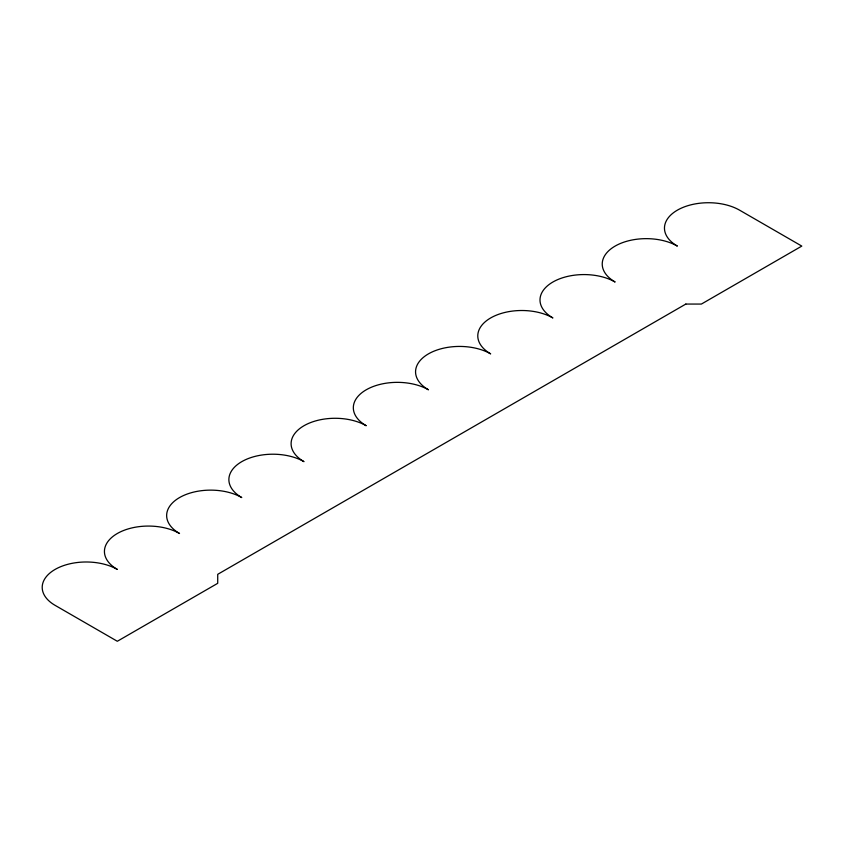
<?xml version="1.0" encoding="UTF-8"?>
<svg xmlns="http://www.w3.org/2000/svg" width="844" height="844" viewBox="0 0 844 844"><rect width="100%" height="100%" fill="white"/><g stroke="black" fill="none" stroke-linecap="round" stroke-linejoin="round"><path stroke-width="1.27" d="M685.834 304.062L217.72 574.321L217.72 583.309L117.316 641.271L55.092 605.348A44.004 25.404 0 0 1 55.092 569.426A44.004 25.404 0 0 1 117.316 569.426A44.004 25.404 0 0 1 117.316 533.503A44.004 25.404 0 0 1 179.54 533.503A44.004 25.404 0 0 1 179.54 497.57A44.004 25.404 0 0 1 241.764 497.57A44.004 25.404 0 0 1 241.764 461.647A44.004 25.404 0 0 1 303.988 461.647A44.004 25.404 0 0 1 303.988 425.724A44.004 25.404 0 0 1 366.222 425.724A44.004 25.404 0 0 1 366.222 389.791A44.004 25.404 0 0 1 428.446 389.791A44.004 25.404 0 0 1 428.446 353.868A44.004 25.404 0 0 1 490.67 353.868A44.004 25.404 0 0 1 490.67 317.945A44.004 25.404 0 0 1 552.894 317.945A44.004 25.404 0 0 1 552.894 282.012A44.004 25.404 0 0 1 615.118 282.012A44.004 25.404 0 0 1 615.118 246.089A44.004 25.404 0 0 1 677.352 246.089A44.004 25.404 0 0 1 677.352 210.167A44.004 25.404 0 0 1 739.576 210.167L801.8 246.089L701.396 304.062L685.834 304.062"/></g></svg>
